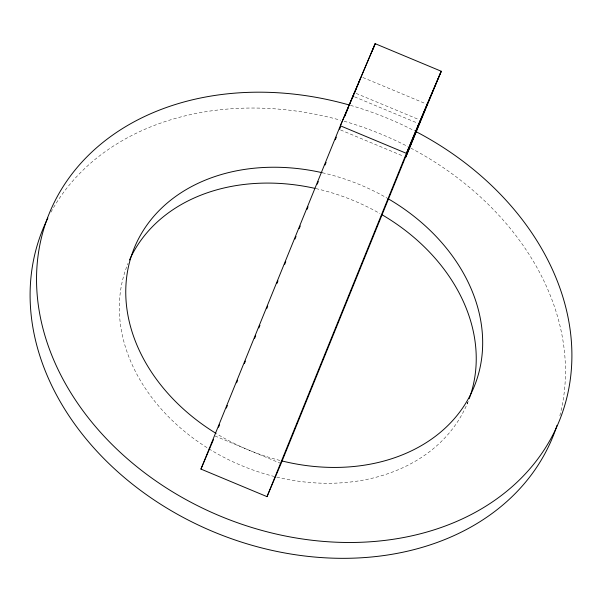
<?xml version="1.0" encoding="UTF-8"?>
<svg xmlns="http://www.w3.org/2000/svg" width="602" height="602" viewBox="0 0 602 602"><rect width="100%" height="100%" fill="white"/><g stroke="black" fill="none" stroke-linecap="round" stroke-linejoin="round"><path stroke-width="0.45" stroke-dasharray="3.01 2.26" d="M467.167 403.859L467.844 402.189M362.855 77.5L426.344 103.988M356.113 93.393L418.744 119.52M354.601 96.854L417.224 122.981M340.551 129.957L403.182 156.091M214.997 435.976L281.059 463.54M468.228 401.263A183.542 143.84 22.1 0 1 243.787 466.505A183.542 143.84 22.1 0 1 128.045 263.36M315.967 188.599A183.542 143.84 22.1 0 1 380.005 213.582M50.959 212.175A275.31 215.764 22.1 0 1 340.582 120.219M344.088 121.205A275.31 215.764 22.1 0 1 407.802 146.534M410.812 148.107A275.31 215.764 22.1 0 1 559.529 416.915M350.522 105.365A275.31 215.764 22.1 0 1 414.763 130.965M279.892 460.432A183.542 143.84 22.1 0 1 216.457 433.666M322.401 172.759A183.542 143.84 22.1 0 1 387.184 198.163"/><path stroke-width="0.9" d="M420.459 120.234L281.059 463.54L267.01 496.642L200.948 469.078L340.348 125.78L375.189 43.683L441.243 71.247L405.756 157.16L427.202 104.349M218.534 427.262L219.595 424.643M226.322 408.088L227.383 405.477M236.578 382.827L237.639 380.208M244.359 363.653L245.428 361.042M254.623 338.384L255.684 335.773M258.868 327.932L259.929 325.313M266.656 308.758L267.717 306.147M276.912 283.497L277.973 280.878M284.693 264.323L285.762 261.712M294.957 239.054L296.018 236.443M299.202 228.602L300.263 225.983M306.99 209.428L308.051 206.817M317.246 184.159L318.308 181.548M325.027 164.993L326.096 162.382M335.291 139.724L336.352 137.113M339.536 129.272L340.597 126.653M344.841 116.201L348.385 107.487M349.092 105.741L350.153 103.13M350.861 101.384L354.397 92.678M352.704 97.562L353.758 94.965M354.458 93.235L356.218 88.908M356.918 87.177L357.972 84.573M358.679 82.843L360.786 77.65M372.021 51.471L375.189 43.683L340.348 125.78L406.41 153.344L267.01 496.642M200.948 469.078L213.559 439.37M129.513 259.966A183.542 143.84 22.1 0 1 315.064 188.396M381.548 214.47A183.542 143.84 22.1 0 1 469.206 398.697M557.038 425.336A275.31 215.764 22.1 0 1 216.344 532.981A275.31 215.764 22.1 0 1 47.874 218.105M416.418 131.83A275.31 215.764 22.1 0 1 477.07 511.369A275.31 215.764 22.1 0 1 45.918 338.843A275.31 215.764 22.1 0 1 349.694 105.124M387.981 198.63A183.542 143.84 22.1 0 1 474.286 386.371A183.542 143.84 22.1 0 1 281.57 460.854M215.794 433.259A183.542 143.84 22.1 0 1 134.246 248.069A183.542 143.84 22.1 0 1 322.213 172.714M418.179 125.148L406.41 153.344L441.243 71.247L418.179 125.148"/></g></svg>
